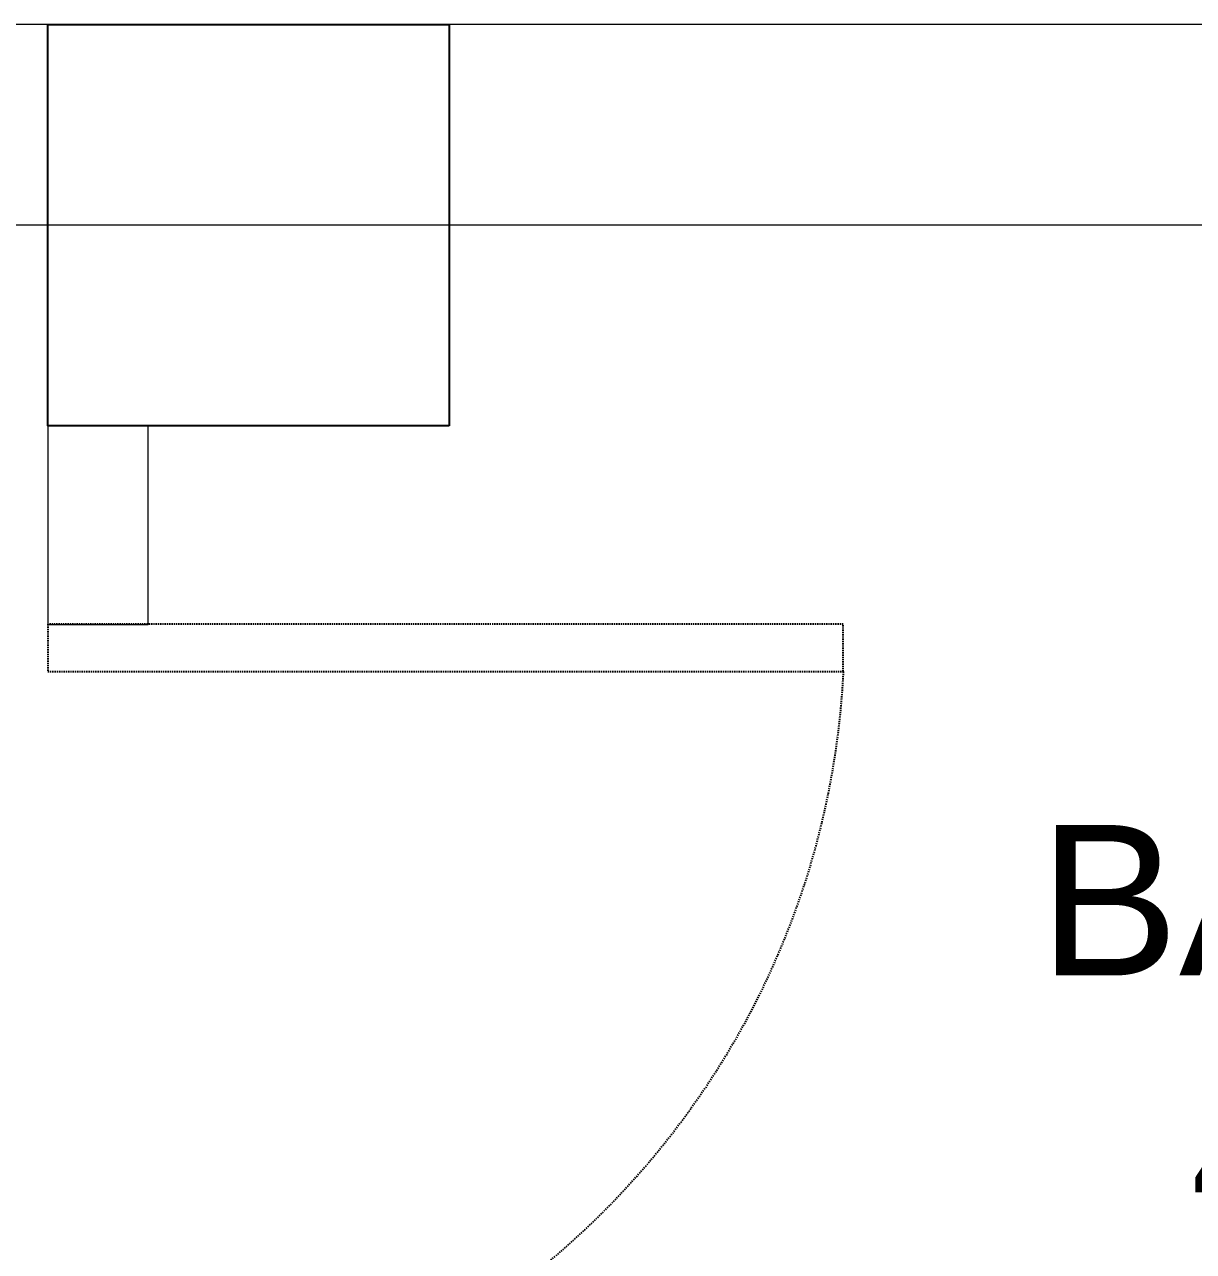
# Model space of a CAD drawing. Header units: millimetres. Extents: x 699029 to 727993, y 4486031 to 4516039.
# Drawn here: x 724616.6 to 724733.1, y 4488943.3 to 4489065.6 of the extents above; entities that cross this region are included whole.
import ezdxf

# ---------------------------------------------------------------- set-up
doc = ezdxf.new("R2010")
doc.units = ezdxf.units.MM
doc.linetypes.add('HIDDEN2', pattern=[0.1875, 0.125, -0.0625])
doc.layers.add('A-BA', color=1, linetype='Continuous')
doc.layers.add('DBM_w_sld', color=111, linetype='Continuous', lineweight=20)
doc.styles.get("Standard").update_dxf_attribs({"font": 'arial.ttf'})

# ---------------------------------------------------------------- blocks, each defined once
blk = doc.blocks.new('eeere')
at = {"color": 8, "linetype": 'HIDDEN2'}
blk.add_lwpolyline([(11494.09, 494), (11414.82, 494), (11414.82, 498.7), (11494.09, 498.7)], close=True, dxfattribs=at)
blk.add_arc((11412.37, 494.63), 81.83, 2.8543, 88.2863, dxfattribs=at)

msp = doc.modelspace()

# ---------------------------------------------------------------- linework, layer by layer
at = {"layer": 'A-BA', "ltscale": 10}
msp.add_lwpolyline([(724658.95, 4489025.6), (724618.95, 4489025.6), (724618.95, 4489065.6), (724658.95, 4489065.6)], close=True, dxfattribs=at)
at = {"layer": 'DBM_w_sld'}
for points in [[(724875.8, 4488015.6), (724915.8, 4488015.6), (724915.8, 4489065.6), (724197.21, 4489065.6)], [(724875.8, 4489045.6), (724197.21, 4489045.6)], [(724618.95, 4489025.6), (724618.95, 4489005.82), (724628.95, 4489005.82), (724628.95, 4489025.6)]]:
    msp.add_lwpolyline(points, dxfattribs=at)

# ---------------------------------------------------------------- block references
at = {"color": 5, "lineweight": 53, "xscale": -1, "rotation": 180}
msp.add_blockref('eeere', (713204.13, 4489499.83), dxfattribs=at)

# ---------------------------------------------------------------- texts
at = {"color": 5, "lineweight": 53, "insert": (724791.06, 4488985.84), "char_height": 15, "attachment_point": 3}
msp.add_mtext_dynamic_manual_height_columns('{\\C7;BANYO \\P4.9M2}', width=2900.1629, gutter_width=75, heights=[-40.58], dxfattribs=at)

doc.saveas('drawing.dxf')
